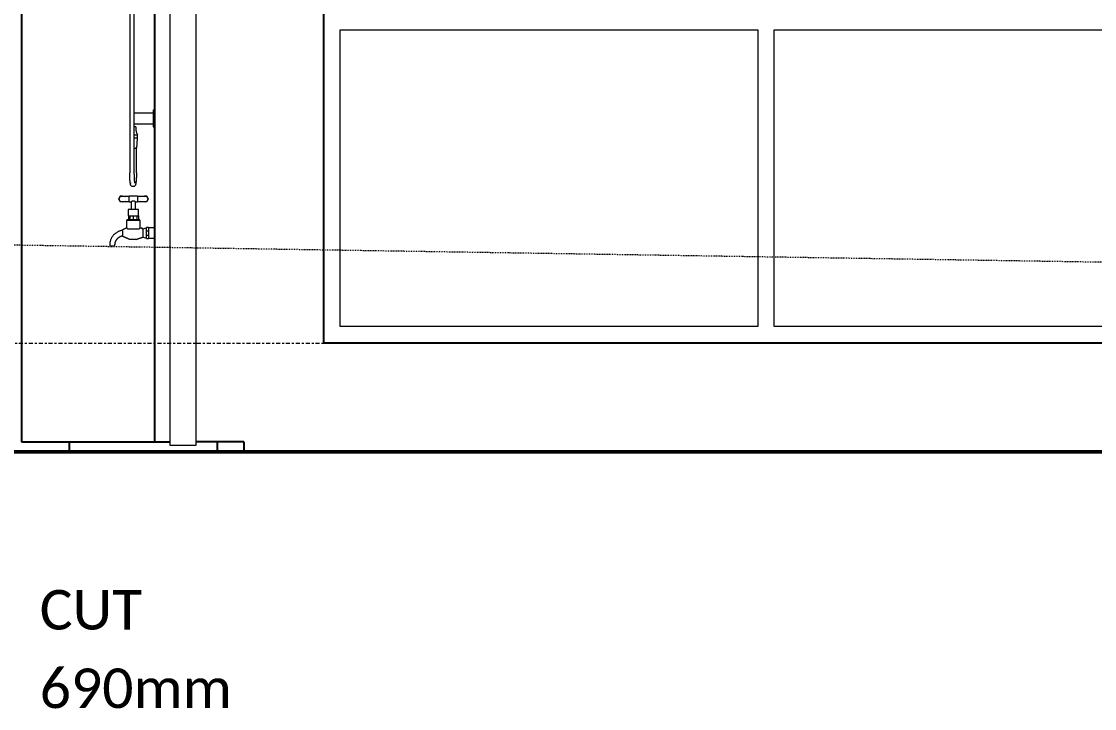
# Model space of a CAD drawing. Header units: millimetres. Extents: x -48840 to -22637, y 27782 to 43276.
# Drawn here: x -39985 to -36730, y 27782 to 29865 of the extents above; entities that cross this region are included whole.
import ezdxf

# ---------------------------------------------------------------- set-up
doc = ezdxf.new("R2010")
doc.units = ezdxf.units.MM
doc.linetypes.add('Centre', pattern=[30, 12, -6, 6, -6])
doc.linetypes.add('Dash 2_5mm', pattern=[5, 2.5, -2.5])
for name, color, linetype, lineweight in [('A-DETL', 90, 'Continuous', 9), ('A-DETL-MEDM', 33, 'Continuous', 25), ('A-DETL-WIDE', 214, 'Continuous', 50), ('A-FLOR-LEVL', 51, 'Continuous', 9), ('A-GENM', 13, 'Continuous', 9), ('A-GLAZ', 151, 'Continuous', 9), ('G-ANNO-TEXT', 231, 'Continuous', 9), ('P-SANR-FIXT', 6, 'Continuous', 9)]:
    doc.layers.add(name, color=color, linetype=linetype, lineweight=lineweight)
doc.styles.add('Calibri_1', font='calibri.ttf', dxfattribs={"height": 120})

# ---------------------------------------------------------------- blocks, each defined once
blk = doc.blocks.new('custom - equal Panel M_6 PANEL HORIZONTAL_ - AFA3042T SP-2001726-rear')
at = {"layer": 'A-GLAZ'}
for p, q in [((-39017.9, 28940), (-39017.9, 29840)), ((-39017.9, 29840), (-37751.4, 29840)), ((-37751.4, 29840), (-37751.4, 28940)), ((-37701.4, 28940), (-37701.4, 29840)), ((-37701.4, 29840), (-36434.5, 29840)), ((-37751.4, 28940), (-39017.9, 28940)), ((-36434.5, 28940), (-37701.4, 28940))]:
    blk.add_line(p, q, dxfattribs=at)
blk = doc.blocks.new('Downpipe - 450 Eave-1917949-rear')
at = {"layer": 'A-GENM'}
for p, q in [((-34694.9, 31890), (-34694.9, 28580)), ((-34614.9, 28580), (-34614.9, 31890)), ((-34694.9, 28580), (-34654.9, 28580)), ((-34654.9, 28580), (-34614.9, 28580))]:
    blk.add_line(p, q, dxfattribs=at)
blk = doc.blocks.new('Tap - Tap-V17-rear')
at = {"layer": 'P-SANR-FIXT'}
for p, q in [((-39632.9, 29335.7), (-39658.3, 29335.7)), ((-39658.3, 29317.8), (-39658.3, 29335.7)), ((-39632.9, 29335.7), (-39632.9, 29317.8)), ((-39658.3, 29317.8), (-39652.1, 29317.8)), ((-39652.1, 29317.8), (-39652.1, 29295)), ((-39645.6, 29320.4), (-39647, 29320.4)), ((-39644.2, 29320.4), (-39645.6, 29320.4)), ((-39639.1, 29295), (-39639.1, 29317.8)), ((-39639.1, 29317.8), (-39632.9, 29317.8)), ((-39661.1, 29295), (-39661.1, 29275.9)), ((-39645.6, 29295), (-39661.1, 29295)), ((-39661.1, 29275.9), (-39645.6, 29275.9)), ((-39660.9, 29275.9), (-39660.9, 29263.2)), ((-39656.4, 29275.9), (-39656.4, 29263.2)), ((-39630.1, 29295), (-39645.6, 29295)), ((-39645.6, 29275.9), (-39630.1, 29275.9)), ((-39645.6, 29263.2), (-39645.6, 29275.9)), ((-39634.8, 29275.9), (-39634.8, 29263.2)), ((-39630.3, 29275.9), (-39630.3, 29263.2)), ((-39630.1, 29275.9), (-39630.1, 29295)), ((-39666.6, 29261.7), (-39666.6, 29239.6)), ((-39645.6, 29261.7), (-39666.6, 29261.7)), ((-39665.6, 29263.2), (-39665.6, 29261.7)), ((-39645.6, 29263.2), (-39665.6, 29263.2)), ((-39663.2, 29236.7), (-39645.6, 29236.7)), ((-39625.6, 29263.2), (-39645.6, 29263.2)), ((-39624.6, 29261.7), (-39645.6, 29261.7)), ((-39645.6, 29236.7), (-39628, 29236.7)), ((-39625.6, 29261.7), (-39625.6, 29263.2)), ((-39624.6, 29239.7), (-39624.6, 29261.7)), ((-39605.8, 29238.9), (-39615.7, 29235.5)), ((-39605.8, 29230.3), (-39605.8, 29240)), ((-39599.5, 29240), (-39605.8, 29240)), ((-39599.5, 29240), (-39599.5, 29230.3)), ((-39580.4, 29238.9), (-39599.5, 29238.9)), ((-39679, 29233), (-39679, 29231.7)), ((-39679, 29230.2), (-39679, 29213.9)), ((-39615.7, 29211.4), (-39605.8, 29207.9)), ((-39605.8, 29216.6), (-39605.8, 29230.3)), ((-39605.8, 29230.3), (-39599.5, 29230.3)), ((-39605.8, 29206.9), (-39605.8, 29216.6)), ((-39605.8, 29216.6), (-39599.5, 29216.6)), ((-39605.8, 29206.9), (-39599.5, 29206.9)), ((-39599.5, 29230.3), (-39599.5, 29216.6)), ((-39599.5, 29216.6), (-39599.5, 29206.9)), ((-39599.5, 29207.9), (-39580.4, 29207.9)), ((-39717.4, 29184.4), (-39701.7, 29185.4)), ((-39717.4, 29184.4), (-39716.4, 29184.5))]:
    blk.add_line(p, q, dxfattribs=at)
at = {"layer": 'P-SANR-FIXT', "flags": 128}
for points in [[(-39658.3, 29335.7), (-39668.4, 29334.2), (-39678.8, 29335.7), (-39686.2, 29334.8), (-39690, 29326.7)], [(-39690, 29326.7), (-39686.2, 29334.8), (-39678.8, 29335.7), (-39668.4, 29334.2), (-39658.3, 29335.7)], [(-39601.2, 29326.7), (-39605.1, 29334.8), (-39612.4, 29335.7), (-39622.9, 29334.2), (-39632.9, 29335.7)], [(-39632.9, 29335.7), (-39622.9, 29334.2), (-39612.4, 29335.7), (-39605.1, 29334.8), (-39601.2, 29326.7)], [(-39690, 29326.7), (-39686.2, 29318.7), (-39678.8, 29317.8), (-39668.4, 29319.3), (-39658.3, 29317.8)], [(-39658.3, 29317.8), (-39668.4, 29319.3), (-39678.8, 29317.8), (-39686.2, 29318.7), (-39690, 29326.7)], [(-39632.9, 29317.8), (-39622.9, 29319.3), (-39612.4, 29317.8), (-39605.1, 29318.7), (-39601.2, 29326.7)], [(-39601.2, 29326.7), (-39605.1, 29318.7), (-39612.4, 29317.8), (-39622.9, 29319.3), (-39632.9, 29317.8)], [(-39666.6, 29239.6), (-39672.8, 29236.7), (-39679, 29233)], [(-39679, 29233), (-39672.8, 29236.7), (-39666.6, 29239.6)], [(-39615.7, 29235.5), (-39620.2, 29237.8), (-39624.6, 29239.7)], [(-39624.6, 29239.7), (-39620.2, 29237.8), (-39615.7, 29235.5)], [(-39615.7, 29223.4), (-39615.6, 29226.6), (-39615.6, 29229.5), (-39615.6, 29231.9), (-39615.6, 29233.9), (-39615.6, 29235.1)], [(-39679, 29231.5), (-39680.8, 29231.3), (-39682.6, 29230.9), (-39684.3, 29230.5), (-39686, 29230), (-39687.7, 29229.4), (-39689.4, 29228.8), (-39691, 29228.1), (-39692.7, 29227.3), (-39694.3, 29226.5), (-39695.8, 29225.6), (-39697.3, 29224.6), (-39698.8, 29223.6), (-39700.2, 29222.5), (-39701.6, 29221.4), (-39703, 29220.2), (-39704.3, 29219), (-39705.5, 29217.7), (-39706.7, 29216.4), (-39707.9, 29215), (-39708.9, 29213.5), (-39710, 29212.1), (-39710.9, 29210.6), (-39711.8, 29209), (-39712.7, 29207.4), (-39713.5, 29205.8), (-39714.2, 29204.2), (-39714.8, 29202.5), (-39715.4, 29200.8), (-39715.9, 29199.1), (-39716.4, 29197.3), (-39716.7, 29195.6), (-39717, 29193.8), (-39717.3, 29192), (-39717.4, 29190.3), (-39717.5, 29188.5), (-39717.5, 29186.7), (-39717.5, 29184.9), (-39717.4, 29184.4)], [(-39701.5, 29185.4), (-39701.5, 29186.5), (-39701.5, 29187.7), (-39701.5, 29188.8), (-39701.4, 29190), (-39701.2, 29191.1), (-39701.1, 29192.3), (-39700.8, 29193.4), (-39700.6, 29194.5), (-39700.3, 29195.6), (-39699.9, 29196.7), (-39699.5, 29197.8), (-39699, 29198.9), (-39698.6, 29199.9), (-39698, 29200.9), (-39697.4, 29201.9), (-39696.8, 29202.9), (-39696.2, 29203.9), (-39695.5, 29204.8), (-39694.8, 29205.7), (-39694, 29206.6), (-39693.2, 29207.4), (-39692.4, 29208.2), (-39691.5, 29209), (-39690.7, 29209.7), (-39689.7, 29210.4), (-39688.8, 29211.1), (-39687.8, 29211.7), (-39686.8, 29212.3), (-39685.8, 29212.8), (-39684.8, 29213.3), (-39683.7, 29213.8), (-39682.7, 29214.2), (-39681.6, 29214.6), (-39680.5, 29214.9), (-39679.3, 29215.2), (-39679, 29215.3)], [(-39679, 29213.9), (-39658.2, 29204.5), (-39637.1, 29203.7), (-39615.7, 29211.4)], [(-39615.7, 29211.4), (-39637.1, 29203.7), (-39658.2, 29204.5), (-39679, 29213.9)], [(-39615.7, 29211.4), (-39615.6, 29211.8), (-39615.6, 29213), (-39615.6, 29215), (-39615.6, 29217.4), (-39615.6, 29220.3), (-39615.7, 29223.4)]]:
    blk.add_lwpolyline(points, dxfattribs=at)
at = {"layer": 'P-SANR-FIXT'}
for points, knots in [([(-39647, 29320.4), (-39647.2, 29320.3), (-39647.6, 29320.2), (-39648.1, 29320.1), (-39648.4, 29319.9), (-39648.7, 29319.8), (-39649, 29319.7), (-39649.3, 29319.5), (-39649.5, 29319.4), (-39649.6, 29319.4), (-39649.7, 29319.3), (-39649.9, 29319.2), (-39650.1, 29319.1), (-39650.4, 29318.9), (-39650.6, 29318.8), (-39650.9, 29318.6), (-39651.1, 29318.5), (-39651.2, 29318.4), (-39651.4, 29318.2), (-39651.6, 29318.1), (-39651.8, 29318), (-39651.9, 29317.9), (-39651.9, 29317.9)], [0, 0, 0, 0, 0.0833333, 0.125, 0.1666667, 0.2083333, 0.25, 0.2916667, 0.3125, 0.3333333, 0.3541667, 0.375, 0.4166667, 0.4583333, 0.5, 0.5416667, 0.5833333, 0.625, 0.6666667, 0.7083333, 0.75, 0.8333333, 0.8333333, 0.8333333, 0.8333333]), ([(-39639.3, 29317.9), (-39639.4, 29317.9), (-39639.5, 29318), (-39639.6, 29318.1), (-39639.8, 29318.2), (-39640, 29318.4), (-39640.2, 29318.5), (-39640.4, 29318.6), (-39640.6, 29318.8), (-39640.8, 29318.9), (-39641.1, 29319.1), (-39641.3, 29319.2), (-39641.6, 29319.3), (-39641.8, 29319.4), (-39642, 29319.5), (-39642.2, 29319.7), (-39642.5, 29319.8), (-39642.8, 29319.9), (-39643.2, 29320.1), (-39643.6, 29320.2), (-39644, 29320.3), (-39644.2, 29320.4)], [0.1666667, 0.1666667, 0.1666667, 0.1666667, 0.25, 0.2916667, 0.3333333, 0.375, 0.4166667, 0.4583333, 0.5, 0.5416667, 0.5833333, 0.625, 0.6666667, 0.6875, 0.7083333, 0.75, 0.7916667, 0.8333333, 0.875, 0.9166667, 1, 1, 1, 1])]:
    blk.add_open_spline(points, degree=3, knots=knots, dxfattribs=at)
for points in [[(-39663.2, 29236.7), (-39663.9, 29237.3), (-39665.1, 29238.3), (-39666.3, 29239.4), (-39666.6, 29239.6), (-39666.6, 29239.6)], [(-39624.6, 29239.7), (-39624.6, 29239.7), (-39624.9, 29239.5), (-39626.1, 29238.4), (-39627.4, 29237.3), (-39628, 29236.7)]]:
    blk.add_open_spline(points, degree=3, dxfattribs=at)
blk = doc.blocks.new('Shower_Twin_Phoenix_NXQuil_FaceBased - Chrome _606-6500-00_-1739590-rear')
at = {"layer": 'P-SANR-FIXT'}
for p, q in [((-39656.8, 30058.5), (-39656.8, 29406.1)), ((-39642.8, 29406.1), (-39642.8, 30058.5)), ((-39580.4, 29596), (-39585.4, 29596)), ((-39585.4, 29596), (-39585.4, 29546)), ((-39585.4, 29587), (-39642.8, 29587)), ((-39642.8, 29555), (-39585.4, 29555)), ((-39638.4, 29546), (-39642.5, 29546)), ((-39585.4, 29546), (-39580.4, 29546)), ((-39642.7, 29521), (-39632.8, 29521)), ((-39639.8, 29511), (-39642.7, 29511)), ((-39635.8, 29511), (-39640.2, 29511)), ((-39632.8, 29511), (-39636.1, 29511)), ((-39635.4, 29481.1), (-39632.8, 29511)), ((-39632.8, 29511), (-39633.2, 29511)), ((-39632.8, 29511), (-39632.8, 29521)), ((-39642.2, 29481.1), (-39639.4, 29481.1)), ((-39636.9, 29481.1), (-39639, 29481.1)), ((-39636.5, 29406.1), (-39636.5, 29481.1)), ((-39636, 29481.1), (-39635.4, 29481.1))]:
    blk.add_line(p, q, dxfattribs=at)
at = {"layer": 'P-SANR-FIXT', "flags": 128}
for points in [[(-39638.4, 29546), (-39638.6, 29544.4), (-39638.7, 29542.8), (-39638.7, 29541.2), (-39638.6, 29539.6), (-39638.5, 29538), (-39638.3, 29536.4), (-39638, 29534.8), (-39637.7, 29533.3), (-39637.4, 29531.7), (-39636.9, 29530.2), (-39636.4, 29528.7), (-39635.9, 29527.2), (-39635.3, 29525.7), (-39634.6, 29524.2), (-39633.8, 29522.8), (-39633.1, 29521.4), (-39632.8, 29521)], [(-39636.5, 29406.1), (-39636.5, 29404.7), (-39636.5, 29403.3), (-39636.5, 29401.8), (-39636.5, 29400.4), (-39636.5, 29399), (-39636.6, 29397.6), (-39636.6, 29396.3), (-39636.6, 29394.9), (-39636.7, 29393.5), (-39636.7, 29392.2), (-39636.8, 29390.9), (-39636.8, 29389.6), (-39636.9, 29388.4), (-39637, 29387.1), (-39637, 29385.9), (-39637.1, 29384.7), (-39637.2, 29383.6), (-39637.3, 29382.5), (-39637.4, 29381.4), (-39637.5, 29380.3), (-39637.6, 29379.3), (-39637.7, 29378.4), (-39637.8, 29377.4), (-39637.9, 29376.5), (-39638, 29375.7), (-39638.1, 29374.8), (-39638.2, 29374.1), (-39638.4, 29373.3), (-39638.5, 29372.6), (-39638.7, 29371.9), (-39638.8, 29371.2), (-39639, 29370.5), (-39639.2, 29369.9), (-39639.5, 29369.1), (-39639.9, 29368.4), (-39640.4, 29367.4), (-39641.4, 29366.3), (-39643, 29365), (-39645.8, 29364.1), (-39648.9, 29364.4), (-39651.1, 29365.6), (-39652.4, 29366.9), (-39653.1, 29367.9), (-39653.6, 29368.7), (-39653.9, 29369.5), (-39654.1, 29370.2), (-39654.3, 29370.9), (-39654.5, 29371.5), (-39654.7, 29372.2), (-39654.8, 29372.9), (-39654.9, 29373.7), (-39655.1, 29374.4), (-39655.2, 29375.2), (-39655.3, 29376.1), (-39655.4, 29376.9), (-39655.5, 29377.9), (-39655.6, 29378.8), (-39655.7, 29379.8), (-39655.8, 29380.8), (-39655.9, 29381.9), (-39656, 29383), (-39656.1, 29384.1), (-39656.2, 29385.3), (-39656.3, 29386.5), (-39656.3, 29387.7), (-39656.4, 29388.9), (-39656.4, 29390.2), (-39656.5, 29391.5), (-39656.6, 29392.8), (-39656.6, 29394.2), (-39656.6, 29395.5), (-39656.7, 29396.9), (-39656.7, 29398.3), (-39656.7, 29399.7), (-39656.7, 29401.1), (-39656.8, 29402.5), (-39656.8, 29403.9), (-39656.8, 29405.3), (-39656.8, 29406.1)], [(-39640.8, 29374.5), (-39640.8, 29374.6), (-39640.9, 29374.8), (-39640.9, 29375), (-39641, 29375.4), (-39641.1, 29375.9), (-39641.2, 29376.4), (-39641.3, 29377), (-39641.4, 29377.6), (-39641.5, 29378.3), (-39641.6, 29379.1), (-39641.7, 29379.9), (-39641.8, 29380.7), (-39641.9, 29381.6), (-39641.9, 29382.6), (-39642, 29383.5), (-39642.1, 29384.6), (-39642.2, 29385.6), (-39642.2, 29386.7), (-39642.3, 29387.9), (-39642.4, 29389), (-39642.4, 29390.2), (-39642.5, 29391.5), (-39642.5, 29392.7), (-39642.6, 29394), (-39642.6, 29395.3), (-39642.7, 29396.6), (-39642.7, 29397.9), (-39642.7, 29399.2), (-39642.7, 29400.6), (-39642.8, 29402), (-39642.8, 29403.3), (-39642.8, 29404.7), (-39642.8, 29406.1), (-39642.8, 29406.1)], [(-39652.4, 29374.5), (-39652.4, 29374.6), (-39652.4, 29374.8), (-39652.3, 29375), (-39652.2, 29375.4)]]:
    blk.add_lwpolyline(points, dxfattribs=at)

msp = doc.modelspace()

# ---------------------------------------------------------------- linework, layer by layer
at = {"layer": 'A-DETL', "linetype": 'Dash 2_5mm'}
msp.add_line((-32526.4, 29069.1), (-40858.3, 29200), dxfattribs=at)
at = {"layer": 'A-DETL-MEDM'}
for p, q in [((-39580.4, 28590), (-39580.4, 31890)), ((-39067.9, 28890), (-39067.9, 31890)), ((-39984.9, 30623.5), (-39984.9, 28590)), ((-35067.9, 28890), (-39067.9, 28890)), ((-39984.9, 28590), (-39534.9, 28590)), ((-39840.4, 28590), (-39840.4, 28560)), ((-39310.4, 28590), (-39454.9, 28590)), ((-39390.4, 28560), (-39390.4, 28590)), ((-39310.4, 28590), (-39310.4, 28560))]:
    msp.add_line(p, q, dxfattribs=at)
at = {"layer": 'A-DETL-WIDE'}
msp.add_line((-27395.4, 28560), (-40868.3, 28560), dxfattribs=at)
at = {"layer": 'A-FLOR-LEVL', "linetype": 'Centre'}
msp.add_line((-48512.7, 28890), (-23439, 28890), dxfattribs=at)

# ---------------------------------------------------------------- block references
at = {"layer": 'A-GENM'}
msp.add_blockref('Downpipe - 450 Eave-1917949-rear', (-4840, 0), dxfattribs=at)
at = {"layer": 'A-GLAZ'}
msp.add_blockref('custom - equal Panel M_6 PANEL HORIZONTAL_ - AFA3042T SP-2001726-rear', (0, 0), dxfattribs=at)
at = {"layer": 'P-SANR-FIXT'}
for name in ['Shower_Twin_Phoenix_NXQuil_FaceBased - Chrome _606-6500-00_-1739590-rear', 'Tap - Tap-V17-rear']:
    msp.add_blockref(name, (0, 0), dxfattribs=at)

# ---------------------------------------------------------------- texts
at = {"layer": 'G-ANNO-TEXT', "color": 7, "char_height": 120, "attachment_point": 1, "style": 'Calibri_1'}
for s, insert, width in [('CUT', (-39929.8, 28141.2), 384.81), ('690mm', (-39929.8, 27903.1), 729.536)]:
    msp.add_mtext(s, dxfattribs=dict(at, insert=insert, width=width))

doc.saveas('drawing.dxf')
